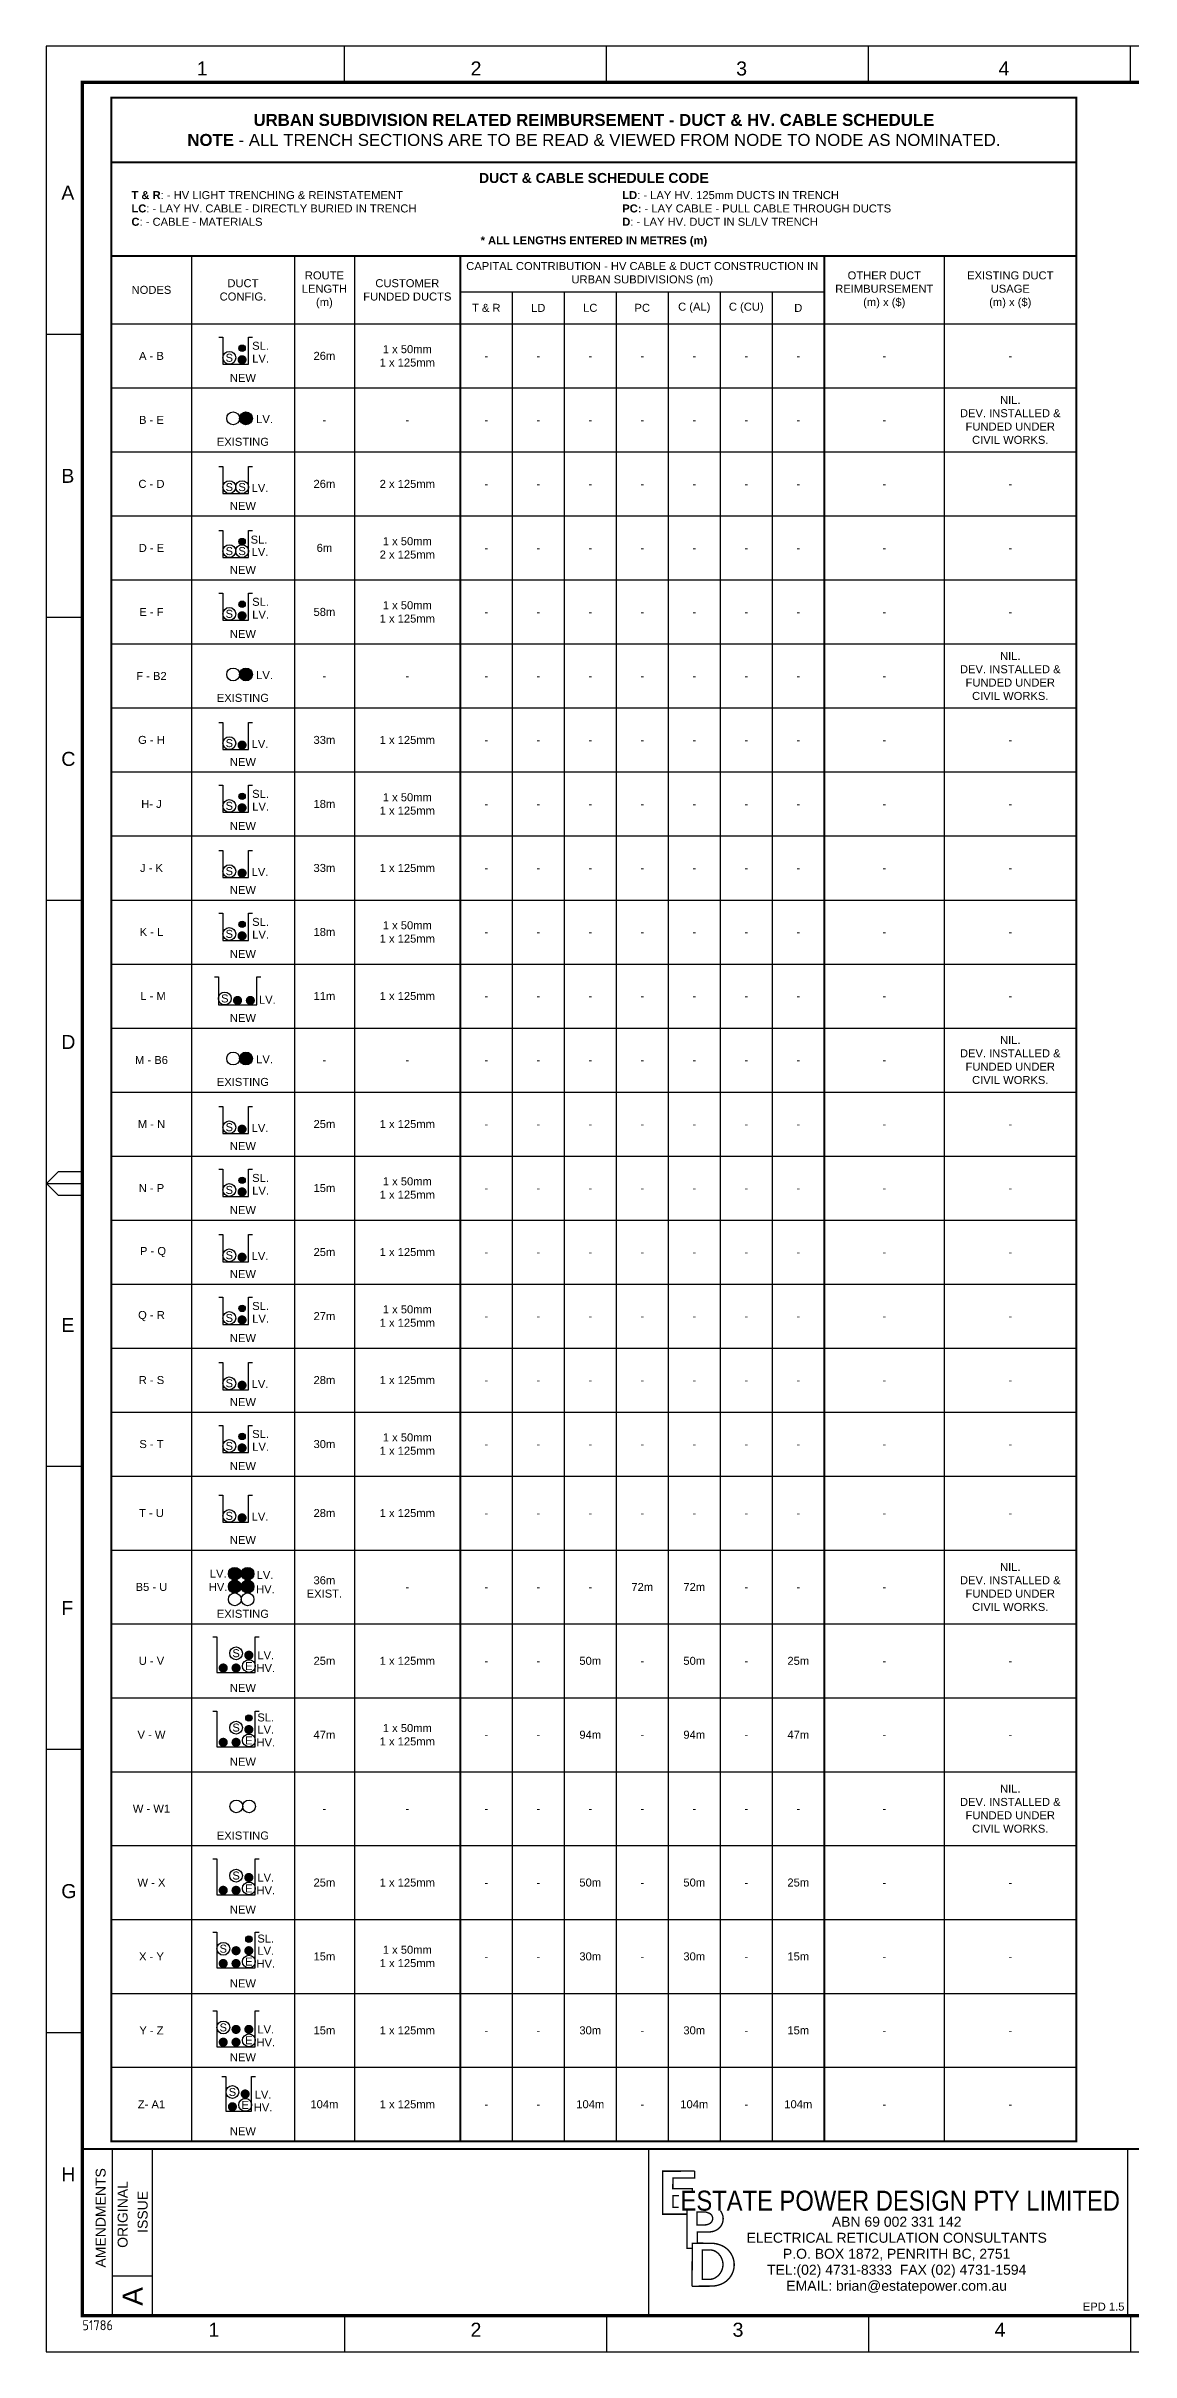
# Paper-space layout 'Retic (4)' of a CAD drawing. Header units: metres. Extents: x -9 to 795, y -5 to 571.
# Drawn here: x -9 to 262, y -5 to 571 of the extents above; entities that cross this region are included whole.
import ezdxf
from ezdxf.enums import TextEntityAlignment as Align

# ---------------------------------------------------------------- set-up
doc = ezdxf.new("R2010")
doc.units = ezdxf.units.M
doc.header["$LTSCALE"] = 0.7
doc.layers.get('0').update_dxf_attribs({"color": 6})
for name, color, linetype in [('_User Miscellaneous3', 11, 'Continuous'), ('Notes', 7, 'Continuous'), ('SupportsUG_SP_EXT', 7, 'Continuous')]:
    doc.layers.add(name, color=color, linetype=linetype)
doc.layers.add('_User Miscellaneous5', color=7, linetype='Continuous', lineweight=35)
doc.layers.get('SupportsUG_SP_EXT').off()
doc.styles.add('ARIAL', font='arial.ttf', dxfattribs={"height": 2})
doc.styles.add('iecISOCP', font='isocp.shx')
doc.styles.get("Standard").update_dxf_attribs({"font": 'arial.ttf'})

# ---------------------------------------------------------------- blocks, each defined once
blk = doc.blocks.new('A1_FRAME_TITLE')
at = {"layer": 'Notes', "linetype": 'Continuous'}
for p, q in [((74.51, 564.21), (74.51, 573.26)), ((140.02, 564.17), (140.02, 573.26)), ((205.53, 564.21), (205.53, 573.26)), ((271.04, 564.17), (271.04, 573.26)), ((9, 501.22), (-0.04, 501.22)), ((9, 430.47), (-0.04, 430.47)), ((9, 359.72), (-0.04, 359.72)), ((0.01, 288.97), (3.01, 291.97)), ((0.01, 288.97), (9, 288.97)), ((3.01, 285.97), (0.01, 288.97)), ((3.01, 291.97), (9, 291.97)), ((9, 285.97), (3.01, 285.97)), ((9, 218.22), (-0.04, 218.22)), ((9, 147.47), (-0.04, 147.47)), ((9, 76.72), (-0.04, 76.72)), ((74.51, 6.01), (74.51, -3.07)), ((140.02, 6.01), (140.02, -3.07)), ((205.53, 6.01), (205.53, -3.07)), ((271.04, 6.01), (271.04, -3.07))]:
    blk.add_line(p, q, dxfattribs=at)
at = {"layer": 'Notes', "color": 7, "linetype": 'Continuous'}
for p, q in [((16.58, 5.97), (16.58, 47.62)), ((26.58, 5.97), (26.58, 47.62)), ((16.58, 15.97), (26.58, 15.97))]:
    blk.add_line(p, q, dxfattribs=at)
blk.add_lwpolyline([(-0.04, -3.07), (804.15, -3.07), (804.15, 573.26), (-0.04, 573.26)], close=True, dxfattribs=at)
at = {"layer": 'Notes', "color": 7, "linetype": 'Continuous', "const_width": 0.8}
blk.add_lwpolyline([(9, 5.97), (795.11, 5.97), (795.11, 564.21), (9, 564.21)], close=True, dxfattribs=at)
at = {"layer": 'Notes', "color": 7, "linetype": 'Continuous', "const_width": 0.5, "flags": 128}
blk.add_lwpolyline([(9, 47.62), (795.11, 47.62)], dxfattribs=at)
at = {"layer": 'Notes', "color": 7}
blk.add_lwpolyline([(150.63, 47.62), (270.29, 47.62), (270.29, 5.97), (150.63, 5.97)], close=True, dxfattribs=at)
at = {"layer": 'Notes', "color": 7, "linetype": 'Continuous', "const_width": 0.35}
for points in [[(162.11, 42.12), (154.05, 42.1), (154.05, 31.35), (160.15, 31.35), (160.17, 32.07)], [(161.51, 37.22), (161.51, 37.71), (156.62, 37.71), (156.65, 40.38), (162.11, 40.38), (162.11, 42.12)], [(158.11, 33.08), (156.65, 33.09), (156.65, 35.95), (158.13, 35.96)], [(161.42, 13.34), (161.49, 22.8)], [(161.42, 13.34), (161.49, 22.8)]]:
    blk.add_lwpolyline(points, dxfattribs=at)
for points in [[(168.52, 32.19, -0.450066), (167.66, 27.46, -0.148283), (165.56, 26.92), (162.78, 26.87), (162.78, 24.09), (161.49, 24.09), (161.49, 22.8), (160.19, 22.8), (160.19, 32.19)], [(161.42, 13.34), (166.25, 13.37, 0.094119), (168.66, 13.84, 0.680737), (168.61, 23.61, 0.07457), (166.51, 24.08), (162.89, 24.11)]]:
    blk.add_lwpolyline(points, format="xyb", dxfattribs=at)
for points in [[(162.64, 31.9), (162.66, 28.65), (164.71, 28.68, 0.169964), (166.05, 29.16, 0.568878), (165.69, 31.6, 0.028232), (164.91, 31.87)], [(164.02, 15.07), (165.77, 15.07, 0.135336), (167.29, 15.49, 0.570377), (167.27, 22.06, 0.141047), (166.04, 22.38), (164.02, 22.38)]]:
    blk.add_lwpolyline(points, format="xyb", close=True, dxfattribs=at)
at = {"layer": 'Notes', "color": 7, "style": 'ARIAL'}
for s, p in [('1', (37.61, 565.92)), ('2', (106.07, 565.92)), ('3', (172.46, 565.92)), ('4', (238.04, 565.92)), ('A', (3.75, 534.85)), ('B', (3.75, 464.1)), ('C', (3.75, 393.35)), ('D', (3.75, 322.6)), ('E', (3.75, 251.85)), ('F', (3.75, 181.1)), ('G', (3.75, 110.35)), ('H', (3.75, 39.6)), ('1', (40.54, 0.72)), ('2', (106.05, 0.72)), ('3', (171.56, 0.72)), ('4', (237.07, 0.72))]:
    blk.add_text(s, height=3.5, dxfattribs=at).set_placement(p)
for s, height, p in [('AMENDMENTS', 2.5, (14.83, 18.02)), ('ORIGINAL', 2.5, (20.33, 22.94)), ('ISSUE', 2.5, (25.33, 26.69)), ('A', 5, (24.08, 8.47))]:
    blk.add_text(s, height=height, rotation=90, dxfattribs=at).set_placement(p)
for s, p in [('ABN 69 002 331 142', (212.58, 28.21)), ('ELECTRICAL RETICULATION CONSULTANTS', (212.58, 24.21)), ('TEL:(02) 4731-8333  FAX (02) 4731-1594', (212.58, 16.21)), ('P.O. BOX 1872, PENRITH BC, 2751', (212.58, 20.21)), ('EMAIL: brian@estatepower.com.au', (212.58, 12.21))]:
    blk.add_text(s, height=2.5, rotation=360, dxfattribs=at).set_placement(p, align=Align.CENTER)
at = {"layer": 'Notes', "color": 7, "insert": (158.55, 37.23), "char_height": 5, "width": 182.4516, "attachment_point": 1, "rotation": 360, "style": 'ARIAL'}
blk.add_mtext('{\\W0.85;ESTATE POWER DESIGN PTY LIMITED}', dxfattribs=at)
at = {"layer": 'Notes', "color": 7, "insert": (269.52, 9.25), "char_height": 2, "width": 10.6241, "attachment_point": 3, "style": 'ARIAL'}
blk.add_mtext('EPD 1.5', dxfattribs=at)
at = {"layer": 'Notes', "color": 7}
blk.add_attdef('EPD_REF_NO', text='', height=5, dxfattribs=at).set_placement((760.12, 52.77), align=Align.CENTER)
at = {"layer": 'Notes', "color": 3, "style": 'iecISOCP', "flags": 8}
blk.add_attdef('VERSION_NO', text='', height=2.5, rotation=90, dxfattribs=at).set_placement((272.82, 44.54), align=Align.MIDDLE_CENTER)
at = {"layer": 'Notes', "color": 7, "style": 'ARIAL'}
for tag, p in [('CAP_NO', (483.94, 43.46)), ('IE_NUM', (483.8, 37.81)), ('REF_No_1', (306, 32.31)), ('REF_1', (327.55, 32.31)), ('GEN_WO', (412.46, 31.76)), ('HV_SWITCH', (484.22, 32.16)), ('REF_No_2', (306, 26.31)), ('REF_2', (327.55, 26.31)), ('OH_WO', (412.46, 25.81)), ('UBD_REF', (483.8, 25.83)), ('REF_No_3', (306, 20.31)), ('REF_3', (327.55, 20.31)), ('UG_WO', (412.46, 20.05)), ('GIS_MAP_No', (483.8, 20.04)), ('REF_No_4', (306, 14.31)), ('REF_4', (327.55, 14.31)), ('SUB_WO', (412.46, 13.81)), ('HV_OP_DIAG', (484.08, 14.2)), ('LGA', (483.7, 7.78))]:
    blk.add_attdef(tag, p, '', height=2, dxfattribs=at)
at = {"layer": 'Notes', "color": 7, "style": 'ARIAL', "width": 1.1}
for tag, p in [('T1', (655.13, 39.47)), ('T2', (655.13, 34.35)), ('T3', (655.13, 28.92)), ('T4', (655.13, 23.66)), ('T5', (655.13, 18.23)), ('T6', (655.13, 12.97))]:
    blk.add_attdef(tag, text='', height=3.5, dxfattribs=at).set_placement(p, align=Align.CENTER)
at = {"layer": 'Notes', "color": 7, "style": 'ARIAL'}
for tag, height, p in [('scale', 2, (538.51, 33.27)), ('DRAWN', 2, (538.51, 24.93)), ('REV', 5, (790.81, 17.1)), ('CHD', 2, (538.51, 8.93)), ('DESIGN', 2, (576.37, 9.15))]:
    blk.add_attdef(tag, text='', height=height, dxfattribs=at).set_placement(p, align=Align.CENTER)
blk.add_attdef('NUM', text='', height=7, dxfattribs=at).set_placement((763.12, 20.12), align=Align.MIDDLE_CENTER)
for tag, p in [('NS', (762.87, 8.12)), ('SHTS', (774.68, 8.12))]:
    blk.add_attdef(tag, text='', height=2, dxfattribs=at).set_placement(p, align=Align.MIDDLE)
at = {"layer": 'Notes', "style": 'iecISOCP'}
blk.add_attdef('ExportID', (9.02, 2.35), '', height=2.5, dxfattribs=at)
at = {"layer": 'Notes', "style": 'iecISOCP', "flags": 1}
for tag, p in [('ProjectType', (14.12, -26.84)), ('ProjectNumber', (23.5, -26.86)), ('DrawingNumber', (35.46, -26.85)), ('ProjectDescription', (47.51, -26.87)), ('ExportDate', (60.23, -26.83)), ('ExportUserName', (69.1, -26.84)), ('DesignerCompanyName', (81.43, -26.84)), ('ExportAreaOfInterest', (97.04, -26.86)), ('GIS_SUCCESS', (111.94, -26.82)), ('CAD_SUCCESS', (121.73, -26.83)), ('DEPOTCODE', (132.05, -26.92)), ('ExportCategories', (140.02, -26.84)), ('Comments', (154.33, -26.93)), ('EPD_-_VERSION_1.5', (161.74, -26.93))]:
    blk.add_attdef(tag, p, '', height=1, dxfattribs=at)
blk = doc.blocks.new('*U187')
at = {"ltscale": 0.75, "const_width": 0.569, "flags": 128}
blk.add_lwpolyline([(-0.29, 0.56, 1), (0.28, 0.56, 1)], format="xyb", close=True, dxfattribs=at)
blk = doc.blocks.new('*U133')
blk.add_circle((0, 0.8), 0.8)
at = {"insert": (0, 0.8), "char_height": 1, "attachment_point": 5, "style": 'ARIAL'}
blk.add_mtext_dynamic_manual_height_columns('S', width=1.0176, gutter_width=10, heights=[0], dxfattribs=at)
blk = doc.blocks.new('DUCT_50_NEW')
blk.add_circle((0, 0.4), 0.4)
at = {"flags": 1}
blk.add_attdef('Z', (0, 0), '', height=0.2, dxfattribs=at)
at = {"flags": 9}
for tag, p in [('DUCT_CODE', (0, 0)), ('XSECT_TYPE', (0, -0.2)), ('STATE', (0, -0.6)), ('OWNED_BY', (0, -1.01)), ('OPERATED_BY', (0, -1.21)), ('FB_REFERENCE', (0, -0.4)), ('NOTES', (0, -0.8)), ('MAINTAINED_BY', (0, -1.42))]:
    blk.add_attdef(tag, text='', height=0.2, dxfattribs=at).set_placement(p, align=Align.MIDDLE_LEFT)
blk = doc.blocks.new('CABLE_SMALL_NEW')
h = blk.add_hatch(color=256)
edge = h.paths.add_edge_path()
edge.add_arc((0, 0.4), 0.4, 0, 360)
blk.add_circle((0, 0.4), 0.4)
for tag, flags, p in [('COND_CODE', 9, (1.5, 0)), ('STATE', 9, (1.5, -0.4)), ('XSECT_SIZE', 9, (1.5, -0.6)), ('OWNED_BY', 9, (1.5, -1)), ('OPERATED_BY', 9, (1.5, -1.2)), ('Z', 1, (1.5, -1.6)), ('FB_REFERENCE', 9, (1.5, -0.2)), ('NOTES', 9, (1.5, -0.8)), ('MAINTAINED_BY', 9, (1.5, -1.4))]:
    blk.add_attdef(tag, text='', height=0.2, dxfattribs=dict(flags=flags)).set_placement(p, align=Align.MIDDLE_LEFT)
blk = doc.blocks.new('*U186')
for name in ['DUCT_50_NEW', 'CABLE_SMALL_NEW']:
    blk.add_blockref(name, (0, 0))
blk = doc.blocks.new('CABLE_LARGE_NEW')
h = blk.add_hatch(color=256)
edge = h.paths.add_edge_path()
edge.add_arc((0, 0.8), 0.8, 0, 360)
blk.add_circle((0, 0.8), 0.8)
for tag, flags, p in [('COND_CODE', 9, (1.5, 0)), ('STATE', 9, (1.5, -0.4)), ('XSECT_SIZE', 9, (1.5, -0.6)), ('OWNED_BY', 9, (1.5, -1)), ('OPERATED_BY', 9, (1.5, -1.2)), ('Z', 1, (1.5, -1.6)), ('FB_REFERENCE', 9, (1.5, -0.2)), ('NOTES', 9, (1.5, -0.8)), ('MAINTAINED_BY', 9, (1.5, -1.4))]:
    blk.add_attdef(tag, text='', height=0.2, dxfattribs=dict(flags=flags)).set_placement(p, align=Align.MIDDLE_LEFT)
blk = doc.blocks.new('*U188')
blk.add_circle((0, 0.8), 0.8)
blk.add_blockref('CABLE_LARGE_NEW', (0, 0))
blk = doc.blocks.new('*U130')
blk.add_circle((0, 0.8), 0.8)
blk = doc.blocks.new('*U132')
blk.add_circle((0, 0.8), 0.8)
at = {"insert": (0, 0.8), "char_height": 1, "attachment_point": 5, "style": 'ARIAL'}
blk.add_mtext_dynamic_manual_height_columns('E', width=1.8498, gutter_width=10, heights=[0], dxfattribs=at)
blk = doc.blocks.new('*T245')
at = {"layer": '_User Miscellaneous5', "color": 0, "linetype": 'ByBlock', "lineweight": -2, "transparency": 16777216}
for p, q in [((0, 0), (241.19, 0)), ((0, 0), (0, -16.21)), ((241.19, 0), (241.19, -16.21)), ((0, -39.58), (0, -510.81)), ((20, -39.58), (20, -510.81)), ((45.73, -39.58), (45.73, -510.81)), ((60.73, -39.58), (60.73, -510.81)), ((87.19, -39.58), (87.19, -510.81)), ((178.19, -39.58), (178.19, -510.81)), ((208.19, -39.58), (208.19, -510.81)), ((241.19, -39.58), (241.19, -510.81)), ((87.19, -48.57), (178.19, -48.57)), ((100.19, -48.57), (100.19, -510.81)), ((113.19, -48.57), (113.19, -510.81)), ((126.19, -48.57), (126.19, -510.81)), ((139.19, -48.57), (139.19, -510.81)), ((152.19, -48.57), (152.19, -510.81)), ((165.19, -48.57), (165.19, -510.81)), ((0, -56.57), (241.19, -56.57)), ((0, -72.57), (241.19, -72.57)), ((0, -88.57), (241.19, -88.57)), ((0, -104.57), (241.19, -104.57)), ((0, -120.57), (241.19, -120.57)), ((0, -136.57), (241.19, -136.57)), ((0, -152.57), (241.19, -152.57)), ((0, -168.57), (241.19, -168.57)), ((0, -184.57), (241.19, -184.57)), ((0, -200.57), (241.19, -200.57)), ((0, -216.57), (241.19, -216.57)), ((0, -232.57), (241.19, -232.57)), ((0, -248.57), (241.19, -248.57)), ((0, -264.57), (241.19, -264.57)), ((0, -280.57), (241.19, -280.57)), ((0, -296.57), (241.19, -296.57)), ((0, -312.57), (241.19, -312.57)), ((0, -328.57), (241.19, -328.57)), ((0, -344.57), (241.19, -344.57)), ((0, -363.04), (241.19, -363.04)), ((0, -381.51), (241.19, -381.51)), ((0, -399.99), (241.19, -399.99)), ((0, -418.46), (241.19, -418.46)), ((0, -436.93), (241.19, -436.93)), ((0, -455.4), (241.19, -455.4)), ((0, -473.87), (241.19, -473.87)), ((0, -492.34), (241.19, -492.34)), ((0, -510.81), (241.19, -510.81))]:
    blk.add_line(p, q, dxfattribs=at)
at = {"layer": '_User Miscellaneous5', "color": 7, "transparency": 16777216}
for s, insert, char_height, width, attachment_point in [('{\\fArial|b1|i0|c0|p34;URBAN SUBDIVISION RELATED REIMBURSEMENT - DUCT & HV. CABLE SCHEDULE \\PNOTE} - ALL TRENCH SECTIONS ARE TO BE READ & VIEWED FROM NODE TO NODE AS NOMINATED.', (120.6, -8.11), 3, 238.1926, 5), ('{\\fArial|b1|i0|c0|p34;DUCT & CABLE SCHEDULE CODE}', (120.6, -21.38), 2.5, 240.1926, 8), ('{\\fArial|b1|i0|c0|p34;T & R}: - HV LIGHT TRENCHING & REINSTATEMENT                   \\P{\\fArial|b1|i0|c0|p34;LC}: - LAY HV. CABLE - DIRECTLY BURIED IN TRENCH\\P{\\fArial|b1|i0|c0|p34;C}: - CABLE - MATERIALS ', (5, -23.38), 2, 116.1926, 1), ('{\\fArial|b1|i0|c0|p34;LD}: - LAY HV. 125mm DUCTS IN TRENCH  \\P{\\fArial|b1|i0|c0|p34;PC:} - LAY CABLE - PULL CABLE THROUGH DUCTS\\P{\\fArial|b1|i0|c0|p34;D}: - LAY HV. DUCT IN SL/LV TRENCH', (127.69, -23.38), 2, 112, 1), ('{\\fArial|b1|i0|c0|p34;* ALL LENGTHS ENTERED IN METRES (m)}', (120.6, -34.68), 2, 239.1926, 2), ('DUCT\\PCONFIG.', (32.86, -48.08), 2, 22.7288, 5), ('ROUTE\\PLENGTH\\P(m)', (53.23, -48.08), 2, 12, 5), ('CUSTOMER FUNDED DUCTS', (73.96, -48.08), 2, 23.4638, 5), ('CAPITAL CONTRIBUTION - HV CABLE & DUCT CONSTRUCTION IN URBAN SUBDIVISIONS (m)', (132.69, -44.08), 2, 88, 5), ('OTHER DUCT REIMBURSEMENT\\P(m) x ($)', (193.19, -48.08), 2, 27, 5), ('EXISTING DUCT USAGE\\P(m) x ($)', (224.69, -48.08), 2, 30, 5), ('NODES', (10, -48.08), 2, 17, 5), ('T & R', (93.69, -52.57), 2, 10, 5), ('LD', (106.69, -52.57), 2, 10, 5), ('LC', (119.69, -52.57), 2, 10, 5), ('PC', (132.69, -52.57), 2, 10, 5), ('C (AL)', (145.69, -52.57), 2, 10, 5), ('C (CU)', (158.69, -52.57), 2, 10, 5), ('D', (171.69, -52.57), 2, 10, 5), ('1 x 50mm\\P1 x 125mm', (73.96, -64.57), 2, 20.4638, 5), ('A - B', (10, -64.57), 2, 14, 5), ('NEW', (32.86, -71.07), 2, 19.7288, 8), ('26m', (53.23, -64.57), 2, 9, 5), ('-', (93.69, -64.57), 2, 10, 5), ('-', (106.69, -64.57), 2, 10, 5), ('-', (119.69, -64.57), 2, 10, 5), ('-', (132.69, -64.57), 2, 10, 5), ('-', (145.69, -64.57), 2, 10, 5), ('-', (158.69, -64.57), 2, 10, 5), ('-', (171.69, -64.57), 2, 10, 5), ('-', (193.19, -64.57), 2, 27, 5), ('-', (224.69, -64.57), 2, 30, 5), ('NIL.\\PDEV. INSTALLED &\\PFUNDED UNDER\\PCIVIL WORKS.', (224.69, -80.57), 2, 27, 5), ('B - E', (10, -80.57), 2, 14, 5), ('EXISTING', (32.86, -87.07), 2, 19.7288, 8), ('-', (53.23, -80.57), 2, 9, 5), ('-', (73.96, -80.57), 2, 20.4638, 5), ('-', (93.69, -80.57), 2, 10, 5), ('-', (106.69, -80.57), 2, 10, 5), ('-', (119.69, -80.57), 2, 10, 5), ('-', (132.69, -80.57), 2, 10, 5), ('-', (145.69, -80.57), 2, 10, 5), ('-', (158.69, -80.57), 2, 10, 5), ('-', (171.69, -80.57), 2, 10, 5), ('-', (193.19, -80.57), 2, 27, 5), ('C - D', (10, -96.57), 2, 14, 5), ('26m', (53.23, -96.57), 2, 9, 5), ('2 x 125mm', (73.96, -96.57), 2, 20.4638, 5), ('-', (93.69, -96.57), 2, 10, 5), ('-', (106.69, -96.57), 2, 10, 5), ('-', (119.69, -96.57), 2, 10, 5), ('-', (132.69, -96.57), 2, 10, 5), ('-', (145.69, -96.57), 2, 10, 5), ('-', (158.69, -96.57), 2, 10, 5), ('-', (171.69, -96.57), 2, 10, 5), ('-', (193.19, -96.57), 2, 27, 5), ('-', (224.69, -96.57), 2, 30, 5), ('NEW', (32.86, -103.07), 2, 19.7288, 8), ('D - E', (10, -112.57), 2, 14, 5), ('6m', (53.23, -112.57), 2, 9, 5), ('1 x 50mm\\P2 x 125mm', (73.96, -112.57), 2, 20.4638, 5), ('-', (93.69, -112.57), 2, 10, 5), ('-', (106.69, -112.57), 2, 10, 5), ('-', (119.69, -112.57), 2, 10, 5), ('-', (132.69, -112.57), 2, 10, 5), ('-', (145.69, -112.57), 2, 10, 5), ('-', (158.69, -112.57), 2, 10, 5), ('-', (171.69, -112.57), 2, 10, 5), ('-', (193.19, -112.57), 2, 27, 5), ('-', (224.69, -112.57), 2, 30, 5), ('NEW', (32.86, -119.07), 2, 19.7288, 8), ('1 x 50mm\\P1 x 125mm', (73.96, -128.57), 2, 20.4638, 5), ('E - F', (10, -128.57), 2, 14, 5), ('58m', (53.23, -128.57), 2, 9, 5), ('-', (93.69, -128.57), 2, 10, 5), ('-', (106.69, -128.57), 2, 10, 5), ('-', (119.69, -128.57), 2, 10, 5), ('-', (132.69, -128.57), 2, 10, 5), ('-', (145.69, -128.57), 2, 10, 5), ('-', (158.69, -128.57), 2, 10, 5), ('-', (171.69, -128.57), 2, 10, 5), ('-', (193.19, -128.57), 2, 27, 5), ('-', (224.69, -128.57), 2, 30, 5), ('NEW', (32.86, -135.07), 2, 19.7288, 8), ('F - B2', (10, -144.57), 2, 14, 5), ('NIL.\\PDEV. INSTALLED &\\PFUNDED UNDER\\PCIVIL WORKS.', (224.69, -144.57), 2, 27, 5), ('EXISTING', (32.86, -151.07), 2, 19.7288, 8), ('-', (53.23, -144.57), 2, 9, 5), ('-', (73.96, -144.57), 2, 20.4638, 5), ('-', (93.69, -144.57), 2, 10, 5), ('-', (106.69, -144.57), 2, 10, 5), ('-', (119.69, -144.57), 2, 10, 5), ('-', (132.69, -144.57), 2, 10, 5), ('-', (145.69, -144.57), 2, 10, 5), ('-', (158.69, -144.57), 2, 10, 5), ('-', (171.69, -144.57), 2, 10, 5), ('-', (193.19, -144.57), 2, 27, 5), ('G - H', (10, -160.57), 2, 14, 5), ('33m', (53.23, -160.57), 2, 9, 5), ('1 x 125mm', (73.96, -160.57), 2, 20.4638, 5), ('-', (93.69, -160.57), 2, 10, 5), ('-', (106.69, -160.57), 2, 10, 5), ('-', (119.69, -160.57), 2, 10, 5), ('-', (132.69, -160.57), 2, 10, 5), ('-', (145.69, -160.57), 2, 10, 5), ('-', (158.69, -160.57), 2, 10, 5), ('-', (171.69, -160.57), 2, 10, 5), ('-', (193.19, -160.57), 2, 27, 5), ('-', (224.69, -160.57), 2, 30, 5), ('NEW', (32.86, -167.07), 2, 19.7288, 8), ('H- J', (10, -176.57), 2, 14, 5), ('18m', (53.23, -176.57), 2, 9, 5), ('1 x 50mm\\P1 x 125mm', (73.96, -176.57), 2, 20.4638, 5), ('-', (93.69, -176.57), 2, 10, 5), ('-', (106.69, -176.57), 2, 10, 5), ('-', (119.69, -176.57), 2, 10, 5), ('-', (132.69, -176.57), 2, 10, 5), ('-', (145.69, -176.57), 2, 10, 5), ('-', (158.69, -176.57), 2, 10, 5), ('-', (171.69, -176.57), 2, 10, 5), ('-', (193.19, -176.57), 2, 27, 5), ('-', (224.69, -176.57), 2, 30, 5), ('NEW', (32.86, -183.07), 2, 19.7288, 8), ('J - K', (10, -192.57), 2, 14, 5), ('33m', (53.23, -192.57), 2, 9, 5), ('1 x 125mm', (73.96, -192.57), 2, 20.4638, 5), ('-', (93.69, -192.57), 2, 10, 5), ('-', (106.69, -192.57), 2, 10, 5), ('-', (119.69, -192.57), 2, 10, 5), ('-', (132.69, -192.57), 2, 10, 5), ('-', (145.69, -192.57), 2, 10, 5), ('-', (158.69, -192.57), 2, 10, 5), ('-', (171.69, -192.57), 2, 10, 5), ('-', (193.19, -192.57), 2, 27, 5), ('-', (224.69, -192.57), 2, 30, 5), ('NEW', (32.86, -199.07), 2, 19.7288, 8), ('1 x 50mm\\P1 x 125mm', (73.96, -208.57), 2, 20.4638, 5), ('K - L', (10, -208.57), 2, 14, 5), ('NEW', (32.86, -215.07), 2, 19.7288, 8), ('18m', (53.23, -208.57), 2, 9, 5), ('-', (93.69, -208.57), 2, 10, 5), ('-', (106.69, -208.57), 2, 10, 5), ('-', (119.69, -208.57), 2, 10, 5), ('-', (132.69, -208.57), 2, 10, 5), ('-', (145.69, -208.57), 2, 10, 5), ('-', (158.69, -208.57), 2, 10, 5), ('-', (171.69, -208.57), 2, 10, 5), ('-', (193.19, -208.57), 2, 27, 5), ('-', (224.69, -208.57), 2, 30, 5), (' L - M', (10, -224.57), 2, 14, 5), ('11m', (53.23, -224.57), 2, 9, 5), ('1 x 125mm', (73.96, -224.57), 2, 20.4638, 5), ('-', (93.69, -224.57), 2, 10, 5), ('-', (106.69, -224.57), 2, 10, 5), ('-', (119.69, -224.57), 2, 10, 5), ('-', (132.69, -224.57), 2, 10, 5), ('-', (145.69, -224.57), 2, 10, 5), ('-', (158.69, -224.57), 2, 10, 5), ('-', (171.69, -224.57), 2, 10, 5), ('-', (193.19, -224.57), 2, 27, 5), ('-', (224.69, -224.57), 2, 30, 5), ('NEW', (32.86, -231.07), 2, 19.7288, 8), ('NIL.\\PDEV. INSTALLED &\\PFUNDED UNDER\\PCIVIL WORKS.', (224.69, -240.57), 2, 27, 5), ('M - B6', (10, -240.57), 2, 14, 5), ('-', (53.23, -240.57), 2, 9, 5), ('-', (73.96, -240.57), 2, 20.4638, 5), ('-', (93.69, -240.57), 2, 10, 5), ('-', (106.69, -240.57), 2, 10, 5), ('-', (119.69, -240.57), 2, 10, 5), ('-', (132.69, -240.57), 2, 10, 5), ('-', (145.69, -240.57), 2, 10, 5), ('-', (158.69, -240.57), 2, 10, 5), ('-', (171.69, -240.57), 2, 10, 5), ('-', (193.19, -240.57), 2, 27, 5), ('EXISTING', (32.86, -247.07), 2, 19.7288, 8), ('M - N', (10, -256.57), 2, 14, 5), ('25m', (53.23, -256.57), 2, 9, 5), ('1 x 125mm', (73.96, -256.57), 2, 20.4638, 5), ('-', (93.69, -256.57), 2, 10, 5), ('-', (106.69, -256.57), 2, 10, 5), ('-', (119.69, -256.57), 2, 10, 5), ('-', (132.69, -256.57), 2, 10, 5), ('-', (145.69, -256.57), 2, 10, 5), ('-', (158.69, -256.57), 2, 10, 5), ('-', (171.69, -256.57), 2, 10, 5), ('-', (193.19, -256.57), 2, 27, 5), ('-', (224.69, -256.57), 2, 30, 5), ('NEW', (32.86, -263.07), 2, 19.7288, 8), ('1 x 50mm\\P1 x 125mm', (73.96, -272.57), 2, 20.4638, 5), ('N - P', (10, -272.57), 2, 14, 5), ('15m', (53.23, -272.57), 2, 9, 5), ('-', (93.69, -272.57), 2, 10, 5), ('-', (106.69, -272.57), 2, 10, 5), ('-', (119.69, -272.57), 2, 10, 5), ('-', (132.69, -272.57), 2, 10, 5), ('-', (145.69, -272.57), 2, 10, 5), ('-', (158.69, -272.57), 2, 10, 5), ('-', (171.69, -272.57), 2, 10, 5), ('-', (193.19, -272.57), 2, 27, 5), ('-', (224.69, -272.57), 2, 30, 5), ('NEW', (32.86, -279.07), 2, 19.7288, 8), (' P - Q', (10, -288.57), 2, 14, 5), ('25m', (53.23, -288.57), 2, 9, 5), ('1 x 125mm', (73.96, -288.57), 2, 20.4638, 5), ('NEW', (32.86, -295.07), 2, 19.7288, 8), ('-', (93.69, -288.57), 2, 10, 5), ('-', (106.69, -288.57), 2, 10, 5), ('-', (119.69, -288.57), 2, 10, 5), ('-', (132.69, -288.57), 2, 10, 5), ('-', (145.69, -288.57), 2, 10, 5), ('-', (158.69, -288.57), 2, 10, 5), ('-', (171.69, -288.57), 2, 10, 5), ('-', (193.19, -288.57), 2, 27, 5), ('-', (224.69, -288.57), 2, 30, 5), ('Q - R', (10, -304.57), 2, 14, 5), ('27m', (53.23, -304.57), 2, 9, 5), ('1 x 50mm\\P1 x 125mm', (73.96, -304.57), 2, 20.4638, 5), ('-', (93.69, -304.57), 2, 10, 5), ('-', (106.69, -304.57), 2, 10, 5), ('-', (119.69, -304.57), 2, 10, 5), ('-', (132.69, -304.57), 2, 10, 5), ('-', (145.69, -304.57), 2, 10, 5), ('-', (158.69, -304.57), 2, 10, 5), ('-', (171.69, -304.57), 2, 10, 5), ('-', (193.19, -304.57), 2, 27, 5), ('-', (224.69, -304.57), 2, 30, 5), ('NEW', (32.86, -311.07), 2, 19.7288, 8), ('R - S', (10, -320.57), 2, 14, 5), ('28m', (53.23, -320.57), 2, 9, 5), ('1 x 125mm', (73.96, -320.57), 2, 20.4638, 5), ('-', (93.69, -320.57), 2, 10, 5), ('-', (106.69, -320.57), 2, 10, 5), ('-', (119.69, -320.57), 2, 10, 5), ('-', (132.69, -320.57), 2, 10, 5), ('-', (145.69, -320.57), 2, 10, 5), ('-', (158.69, -320.57), 2, 10, 5), ('-', (171.69, -320.57), 2, 10, 5), ('-', (193.19, -320.57), 2, 27, 5), ('-', (224.69, -320.57), 2, 30, 5), ('NEW', (32.86, -327.07), 2, 19.7288, 8), ('1 x 50mm\\P1 x 125mm', (73.96, -336.57), 2, 20.4638, 5), ('S - T', (10, -336.57), 2, 14, 5), ('30m', (53.23, -336.57), 2, 9, 5), ('-', (93.69, -336.57), 2, 10, 5), ('-', (106.69, -336.57), 2, 10, 5), ('-', (119.69, -336.57), 2, 10, 5), ('-', (132.69, -336.57), 2, 10, 5), ('-', (145.69, -336.57), 2, 10, 5), ('-', (158.69, -336.57), 2, 10, 5), ('-', (171.69, -336.57), 2, 10, 5), ('-', (193.19, -336.57), 2, 27, 5), ('-', (224.69, -336.57), 2, 30, 5), ('NEW', (32.86, -343.07), 2, 19.7288, 8), ('T - U', (10, -353.81), 2, 14, 5), ('28m', (53.23, -353.81), 2, 9, 5), ('1 x 125mm', (73.96, -353.81), 2, 20.4638, 5), ('-', (93.69, -353.81), 2, 10, 5), ('-', (106.69, -353.81), 2, 10, 5), ('-', (119.69, -353.81), 2, 10, 5), ('-', (132.69, -353.81), 2, 10, 5), ('-', (145.69, -353.81), 2, 10, 5), ('-', (158.69, -353.81), 2, 10, 5), ('-', (171.69, -353.81), 2, 10, 5), ('-', (193.19, -353.81), 2, 27, 5), ('-', (224.69, -353.81), 2, 30, 5), ('NEW', (32.86, -361.54), 2, 19.7288, 8), ('NIL.\\PDEV. INSTALLED &\\PFUNDED UNDER\\PCIVIL WORKS.', (224.69, -372.28), 2, 27, 5), ('B5 - U', (10, -372.28), 2, 14, 5), ('36m EXIST.', (53.23, -372.28), 2, 9, 5), ('-', (73.96, -372.28), 2, 20.4638, 5), ('-', (93.69, -372.28), 2, 10, 5), ('-', (106.69, -372.28), 2, 10, 5), ('-', (119.69, -372.28), 2, 10, 5), ('72m', (132.69, -372.28), 2, 10, 5), ('72m', (145.69, -372.28), 2, 10, 5), ('-', (158.69, -372.28), 2, 10, 5), ('-', (171.69, -372.28), 2, 10, 5), ('-', (193.19, -372.28), 2, 27, 5), ('EXISTING', (32.86, -380.01), 2, 19.7288, 8), ('U - V', (10, -390.75), 2, 14, 5), ('25m', (53.23, -390.75), 2, 9, 5), ('1 x 125mm', (73.96, -390.75), 2, 20.4638, 5), ('-', (93.69, -390.75), 2, 10, 5), ('-', (106.69, -390.75), 2, 10, 5), ('50m', (119.69, -390.75), 2, 10, 5), ('-', (132.69, -390.75), 2, 10, 5), ('50m', (145.69, -390.75), 2, 10, 5), ('-', (158.69, -390.75), 2, 10, 5), ('25m', (171.69, -390.75), 2, 10, 5), ('-', (193.19, -390.75), 2, 27, 5), ('-', (224.69, -390.75), 2, 30, 5), ('NEW', (32.86, -398.49), 2, 19.7288, 8), ('V - W', (10, -409.22), 2, 14, 5), ('47m', (53.23, -409.22), 2, 9, 5), ('1 x 50mm\\P1 x 125mm', (73.96, -409.22), 2, 20.4638, 5), ('94m', (119.69, -409.22), 2, 10, 5), ('94m', (145.69, -409.22), 2, 10, 5), ('47m', (171.69, -409.22), 2, 10, 5), ('-', (93.69, -409.22), 2, 10, 5), ('-', (106.69, -409.22), 2, 10, 5), ('-', (132.69, -409.22), 2, 10, 5), ('-', (158.69, -409.22), 2, 10, 5), ('-', (193.19, -409.22), 2, 27, 5), ('-', (224.69, -409.22), 2, 30, 5), ('NEW', (32.86, -416.96), 2, 19.7288, 8), ('NIL.\\PDEV. INSTALLED &\\PFUNDED UNDER\\PCIVIL WORKS.', (224.69, -427.69), 2, 27, 5), ('W - W1', (10, -427.69), 2, 14, 5), ('-', (53.23, -427.69), 2, 9, 5), ('-', (73.96, -427.69), 2, 20.4638, 5), ('-', (93.69, -427.69), 2, 10, 5), ('-', (106.69, -427.69), 2, 10, 5), ('-', (119.69, -427.69), 2, 10, 5), ('-', (132.69, -427.69), 2, 10, 5), ('-', (145.69, -427.69), 2, 10, 5), ('-', (158.69, -427.69), 2, 10, 5), ('-', (171.69, -427.69), 2, 10, 5), ('-', (193.19, -427.69), 2, 27, 5), ('EXISTING', (32.86, -435.43), 2, 19.7288, 8), ('W - X', (10, -446.16), 2, 14, 5), ('25m', (53.23, -446.16), 2, 9, 5), ('1 x 125mm', (73.96, -446.16), 2, 20.4638, 5), ('-', (93.69, -446.16), 2, 10, 5), ('-', (106.69, -446.16), 2, 10, 5), ('50m', (119.69, -446.16), 2, 10, 5), ('-', (132.69, -446.16), 2, 10, 5), ('50m', (145.69, -446.16), 2, 10, 5), ('-', (158.69, -446.16), 2, 10, 5), ('25m', (171.69, -446.16), 2, 10, 5), ('-', (193.19, -446.16), 2, 27, 5), ('-', (224.69, -446.16), 2, 30, 5), ('NEW', (32.86, -453.9), 2, 19.7288, 8), ('X - Y', (10, -464.63), 2, 14, 5), ('15m', (53.23, -464.63), 2, 9, 5), ('1 x 50mm\\P1 x 125mm', (73.96, -464.63), 2, 20.4638, 5), ('-', (93.69, -464.63), 2, 10, 5), ('-', (106.69, -464.63), 2, 10, 5), ('30m', (119.69, -464.63), 2, 10, 5), ('-', (132.69, -464.63), 2, 10, 5), ('30m', (145.69, -464.63), 2, 10, 5), ('-', (158.69, -464.63), 2, 10, 5), ('15m', (171.69, -464.63), 2, 10, 5), ('-', (193.19, -464.63), 2, 27, 5), ('-', (224.69, -464.63), 2, 30, 5), ('NEW', (32.86, -472.37), 2, 19.7288, 8), ('Y - Z', (10, -483.11), 2, 14, 5), ('15m', (53.23, -483.11), 2, 9, 5), ('1 x 125mm', (73.96, -483.11), 2, 20.4638, 5), ('-', (93.69, -483.11), 2, 10, 5), ('-', (106.69, -483.11), 2, 10, 5), ('30m', (119.69, -483.11), 2, 10, 5), ('-', (132.69, -483.11), 2, 10, 5), ('30m', (145.69, -483.11), 2, 10, 5), ('-', (158.69, -483.11), 2, 10, 5), ('15m', (171.69, -483.11), 2, 10, 5), ('-', (193.19, -483.11), 2, 27, 5), ('-', (224.69, -483.11), 2, 30, 5), ('NEW', (32.86, -490.84), 2, 19.7288, 8), ('Z- A1', (10, -501.58), 2, 14, 5), ('104m', (53.23, -501.58), 2, 9, 5), ('1 x 125mm', (73.96, -501.58), 2, 20.4638, 5), ('104m', (119.69, -501.58), 2, 10, 5), ('104m', (145.69, -501.58), 2, 10, 5), ('104m', (171.69, -501.58), 2, 10, 5), ('-', (93.69, -501.58), 2, 10, 5), ('-', (106.69, -501.58), 2, 10, 5), ('-', (132.69, -501.58), 2, 10, 5), ('-', (158.69, -501.58), 2, 10, 5), ('-', (193.19, -501.58), 2, 27, 5), ('-', (224.69, -501.58), 2, 30, 5), ('NEW', (32.86, -509.31), 2, 19.7288, 8)]:
    blk.add_mtext(s, dxfattribs=dict(at, insert=insert, char_height=char_height, width=width, attachment_point=attachment_point))

psp = doc.layouts.new('Retic (4)')

# ---------------------------------------------------------------- linework, layer by layer
at = {"layer": '_User Miscellaneous3', "flags": 128}
for points in [[(34.4, 498.2), (35.4, 498.2), (35.4, 491.43), (41.81, 491.43), (41.81, 498.2), (42.81, 498.2)], [(34.4, 465.88), (35.4, 465.88), (35.4, 459.11), (41.81, 459.11), (41.81, 465.88), (42.81, 465.88)], [(34.4, 449.88), (35.4, 449.88), (35.4, 443.11), (41.81, 443.11), (41.81, 449.88), (42.81, 449.88)], [(34.4, 434.2), (35.4, 434.2), (35.4, 427.43), (41.81, 427.43), (41.81, 434.2), (42.81, 434.2)], [(34.4, 401.88), (35.4, 401.88), (35.4, 395.11), (41.81, 395.11), (41.81, 401.88), (42.81, 401.88)], [(34.4, 386.2), (35.4, 386.2), (35.4, 379.43), (41.81, 379.43), (41.81, 386.2), (42.81, 386.2)], [(34.4, 369.88), (35.4, 369.88), (35.4, 363.11), (41.81, 363.11), (41.81, 369.88), (42.81, 369.88)], [(34.4, 354.2), (35.4, 354.2), (35.4, 347.43), (41.81, 347.43), (41.81, 354.2), (42.81, 354.2)], [(33.27, 338.31), (34.27, 338.31), (34.27, 331.29), (43.88, 331.29), (43.88, 338.31), (44.88, 338.31)], [(34.4, 305.88), (35.4, 305.88), (35.4, 299.11), (41.81, 299.11), (41.81, 305.88), (42.81, 305.88)], [(34.4, 290.2), (35.4, 290.2), (35.4, 283.43), (41.81, 283.43), (41.81, 290.2), (42.81, 290.2)], [(34.4, 273.88), (35.4, 273.88), (35.4, 267.11), (41.81, 267.11), (41.81, 273.88), (42.81, 273.88)], [(34.4, 258.2), (35.4, 258.2), (35.4, 251.43), (41.81, 251.43), (41.81, 258.2), (42.81, 258.2)], [(34.4, 241.88), (35.4, 241.88), (35.4, 235.11), (41.81, 235.11), (41.81, 241.88), (42.81, 241.88)], [(34.4, 226.2), (35.4, 226.2), (35.4, 219.43), (41.81, 219.43), (41.81, 226.2), (42.81, 226.2)], [(34.4, 208.74), (35.4, 208.74), (35.4, 201.96), (41.81, 201.96), (41.81, 208.74), (42.81, 208.74)], [(32.88, 173.37), (33.88, 173.37), (33.88, 164.43), (43.5, 164.43), (43.5, 173.37), (44.5, 173.37)], [(32.88, 154.79), (33.88, 154.79), (33.88, 145.85), (43.5, 145.85), (43.5, 154.79), (44.5, 154.79)], [(32.88, 117.81), (33.88, 117.81), (33.88, 108.86), (43.5, 108.86), (43.5, 117.81), (44.5, 117.81)], [(32.88, 99.51), (33.88, 99.51), (33.88, 90.57), (43.5, 90.57), (43.5, 99.51), (44.5, 99.51)], [(32.88, 79.85), (33.88, 79.85), (33.88, 70.9), (43.5, 70.9), (43.5, 79.85), (44.5, 79.85)], [(35.17, 63.45), (36.17, 63.45), (36.17, 54.76), (42.59, 54.76), (42.59, 63.45), (43.59, 63.45)]]:
    psp.add_lwpolyline(points, dxfattribs=at)
at = {"layer": '_User Miscellaneous5', "const_width": 0.5}
psp.add_lwpolyline([(7.55, 558.08), (248.74, 558.08), (248.74, 47.27), (7.55, 47.27)], close=True, dxfattribs=at)
for points in [[(7.55, 541.87), (248.74, 541.87)], [(7.55, 518.5), (248.74, 518.5)], [(94.74, 518.5), (94.74, 47.27)], [(185.74, 518.62), (185.74, 47.27)], [(7.55, 47.27), (248.74, 47.27)]]:
    psp.add_lwpolyline(points, dxfattribs=at)

# ---------------------------------------------------------------- block references
psp.add_blockref('*T245', (7.55, 558.08))
at = {"layer": '_User Miscellaneous3', "xscale": 2, "yscale": 2, "zscale": 2}
for name, p in [('*U186', (40.21, 494.63)), ('*U133', (37.01, 491.43)), ('*U187', (40.21, 491.43)), ('*U130', (37.97, 476.29)), ('*U188', (41.17, 476.29)), ('*U133', (37.01, 459.11)), ('*U133', (40.21, 459.11)), ('*U133', (37.01, 443.11)), ('*U133', (40.21, 443.11)), ('*U186', (40.21, 446.31)), ('*U133', (37.01, 427.43)), ('*U187', (40.21, 427.43)), ('*U186', (40.21, 430.63)), ('*U130', (37.97, 412.29)), ('*U188', (41.17, 412.29)), ('*U133', (37.01, 395.11)), ('*U187', (40.21, 395.11)), ('*U133', (37.01, 379.43)), ('*U187', (40.21, 379.43)), ('*U186', (40.21, 382.63)), ('*U133', (37.01, 363.11)), ('*U187', (40.21, 363.11)), ('*U186', (40.21, 350.63)), ('*U133', (37.01, 347.43)), ('*U187', (40.21, 347.43)), ('*U133', (35.88, 331.29)), ('*U187', (39.08, 331.29)), ('*U187', (42.28, 331.29)), ('*U130', (37.97, 316.29)), ('*U188', (41.17, 316.29)), ('*U133', (37.01, 299.11)), ('*U187', (40.21, 299.11)), ('*U186', (40.21, 286.63)), ('*U133', (37.01, 283.43)), ('*U187', (40.21, 283.43)), ('*U133', (37.01, 267.11)), ('*U187', (40.21, 267.11)), ('*U133', (37.01, 251.43)), ('*U187', (40.21, 251.43)), ('*U186', (40.21, 254.63)), ('*U133', (37.01, 235.11)), ('*U187', (40.21, 235.11)), ('*U133', (37.01, 219.43)), ('*U187', (40.21, 219.43)), ('*U186', (40.21, 222.63)), ('*U133', (37.01, 201.96)), ('*U187', (40.21, 201.96)), ('*U188', (38.38, 187.51)), ('*U188', (41.58, 187.51)), ('*U188', (38.38, 184.31)), ('*U188', (41.58, 184.31)), ('*U130', (38.38, 181.11)), ('*U130', (41.58, 181.11)), ('*U133', (38.7, 167.63)), ('*U132', (41.9, 164.43)), ('*U187', (41.9, 167.63)), ('*U187', (35.5, 164.43)), ('*U187', (38.7, 164.43)), ('*U133', (38.7, 149.05)), ('*U187', (41.9, 149.05)), ('*U186', (41.9, 152.25)), ('*U187', (35.5, 145.85)), ('*U187', (38.7, 145.85)), ('*U132', (41.9, 145.85)), ('*U130', (38.75, 129.35)), ('*U130', (41.95, 129.35)), ('*U187', (35.5, 108.86)), ('*U133', (38.7, 112.06)), ('*U187', (38.7, 108.86)), ('*U132', (41.9, 108.86)), ('*U187', (41.9, 112.06)), ('*U186', (41.9, 96.97)), ('*U133', (35.5, 93.77)), ('*U187', (35.5, 90.57)), ('*U187', (38.7, 93.77)), ('*U187', (38.7, 90.57)), ('*U132', (41.9, 90.57)), ('*U187', (41.9, 93.77)), ('*U133', (35.5, 74.1)), ('*U187', (38.7, 74.1)), ('*U187', (41.9, 74.1)), ('*U187', (35.5, 70.9)), ('*U187', (38.7, 70.9)), ('*U132', (41.9, 70.9)), ('*U133', (37.79, 57.96)), ('*U132', (40.99, 54.76)), ('*U187', (40.99, 57.96)), ('*U187', (37.79, 54.76))]:
    psp.add_blockref(name, p, dxfattribs=at)
at = {"layer": 'SupportsUG_SP_EXT'}
ref = psp.add_blockref('A1_FRAME_TITLE', (-8.74, -2.32), dxfattribs=at)
ref.add_attrib('ExportID', '51786', (0.28, 0.03), dxfattribs={"layer": 'Notes', "height": 2.5, "style": 'iecISOCP'})

# ---------------------------------------------------------------- texts
at = {"layer": '_User Miscellaneous3', "color": 7, "char_height": 2, "attachment_point": 5, "style": 'ARIAL'}
for s, insert in [('SL.', (44.82, 496.03)), ('LV.', (44.84, 492.85)), ('LV.', (45.82, 477.71)), ('LV.', (44.69, 460.53)), ('SL.', (44.43, 447.58)), ('LV.', (44.69, 444.53)), ('SL.', (44.82, 432.03)), ('LV.', (44.84, 428.85)), ('LV.', (45.82, 413.71)), ('LV.', (44.69, 396.53)), ('SL.', (44.82, 384.03)), ('LV.', (44.84, 380.85)), ('LV.', (44.69, 364.53)), ('SL.', (44.82, 352.03)), ('LV.', (44.84, 348.85)), ('LV.', (46.52, 332.58)), ('LV.', (45.82, 317.71)), ('LV.', (44.69, 300.53)), ('SL.', (44.82, 288.03)), ('LV.', (44.84, 284.85)), ('LV.', (44.69, 268.53)), ('SL.', (44.82, 256.03)), ('LV.', (44.84, 252.85)), ('LV.', (44.69, 236.53)), ('SL.', (44.82, 224.03)), ('LV.', (44.84, 220.85)), ('LV.', (44.69, 203.38)), ('HV.', (34.21, 185.82)), ('LV.', (34.24, 189.14)), ('HV.', (46.03, 185.25)), ('LV.', (45.94, 188.79)), ('LV.', (46.13, 168.73)), ('HV.', (46.13, 165.53)), ('SL.', (46.11, 153.18)), ('LV.', (46.13, 150.15)), ('HV.', (46.13, 146.95)), ('HV.', (46.13, 109.96)), ('LV.', (46.13, 113.16)), ('SL.', (46.11, 97.91)), ('HV.', (46.13, 91.67)), ('LV.', (46.13, 94.87)), ('LV.', (46.13, 75.2)), ('HV.', (46.13, 72)), ('LV.', (45.45, 58.93)), ('HV.', (45.45, 55.73))]:
    psp.add_mtext_dynamic_manual_height_columns(s, width=3.9709, gutter_width=10, heights=[0], dxfattribs=dict(at, insert=insert))

doc.saveas('drawing.dxf')
